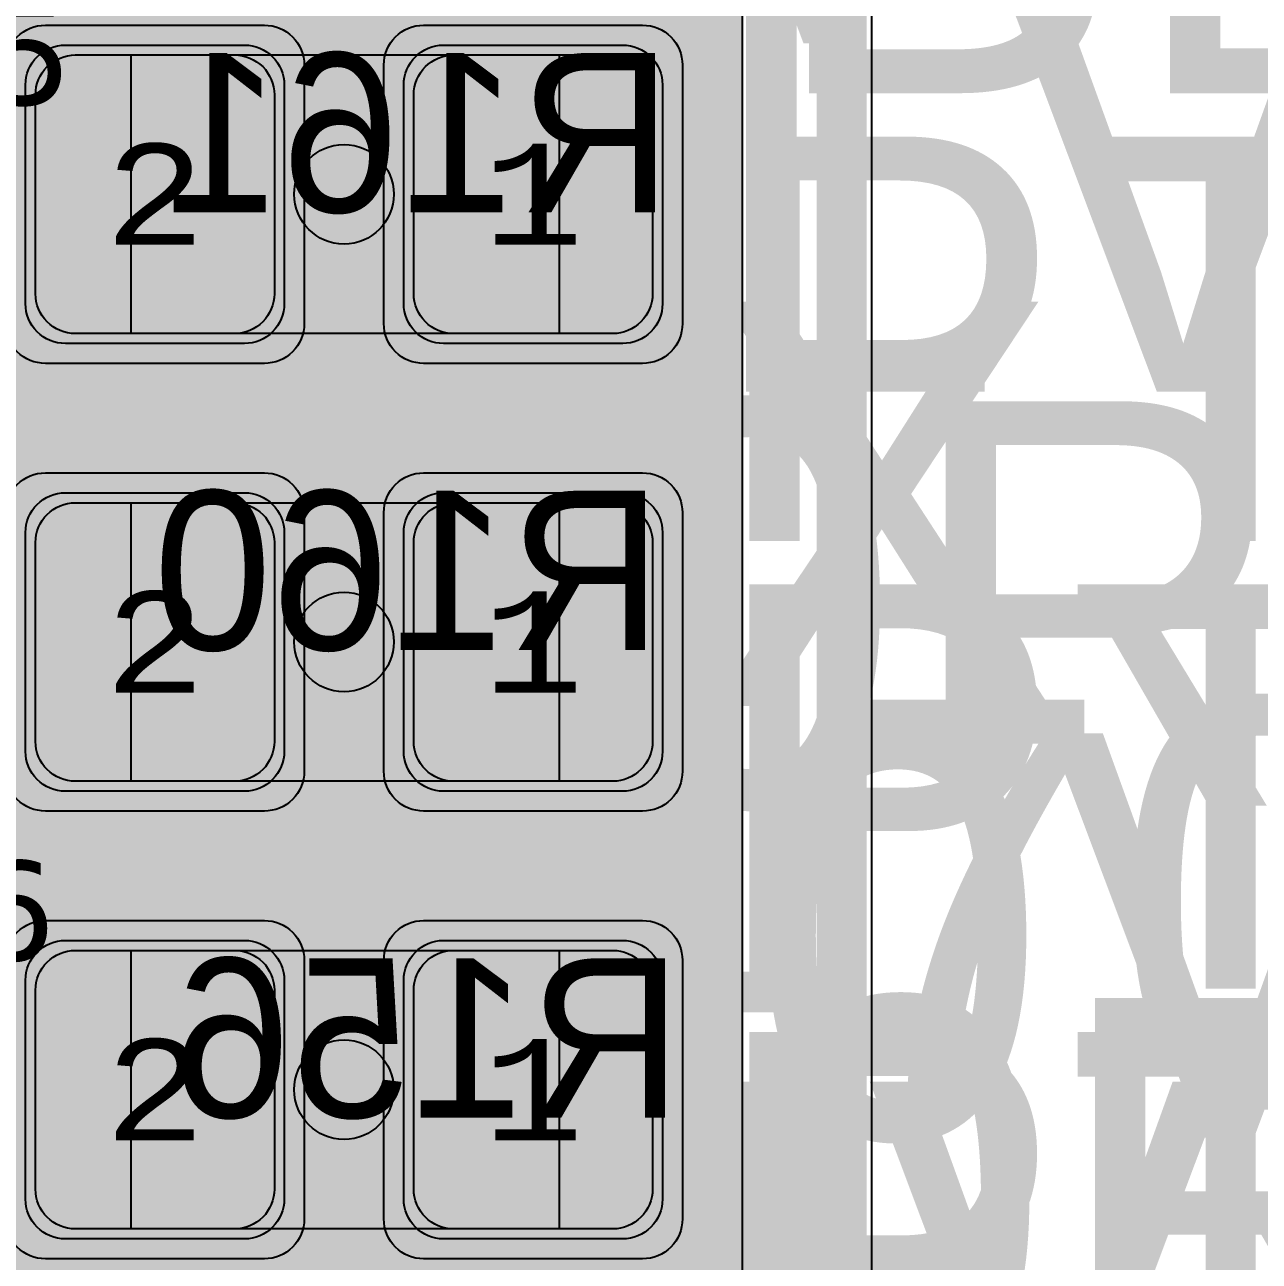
# Model space of a CAD drawing. Extents: x -28 to 199, y -61 to 255.
# Drawn here: x 165.9 to 172.1, y 161.89 to 168.1 of the extents above; entities that cross this region are included whole.
import ezdxf
from ezdxf.enums import TextEntityAlignment as Align

# ---------------------------------------------------------------- set-up
doc = ezdxf.new("R2010")
doc.units = 0
doc.header["$MEASUREMENT"] = 0
for name, color, linetype in [('ASSEMBLY_OUTLINES_TOP', 102, 'CONTINUOUS'), ('ASSEMBLY_PART_NUMBERS_TOP', 102, 'CONTINUOUS'), ('ASSEMBLY_REF_DES_TOP', 102, 'CONTINUOUS'), ('BOARD_OUTLINE', 10, 'CONTINUOUS'), ('DRILL_DRAWING', 21, 'CONTINUOUS'), ('GENERATED_SILKSCREEN_BTM', 255, 'CONTINUOUS'), ('GENERATED_SILKSCREEN_TOP', 140, 'CONTINUOUS'), ('MANUFACTURING_OUTLINES', 10, 'CONTINUOUS'), ('PART_PADS_SMD_TOP', 150, 'CONTINUOUS'), ('PIN_NUMBERS_BTM', 8, 'CONTINUOUS'), ('PIN_NUMBERS_TOP', 8, 'CONTINUOUS'), ('PLACEMENT_OUTLINES_TOP', 130, 'CONTINUOUS'), ('PLANE_SHAPES_LAYER_2', 230, 'CONTINUOUS'), ('PLANE_SHAPES_LAYER_3', 81, 'CONTINUOUS'), ('ROUTE_BORDER', 151, 'CONTINUOUS'), ('SILKSCREEN_OUTLINES_TOP', 150, 'CONTINUOUS'), ('SILKSCREEN_REF_DES_BTM', 211, 'CONTINUOUS'), ('SOLDERMASK_PADS_TOP', 180, 'CONTINUOUS'), ('SOLDERPASTE_PADS_TOP', 180, 'CONTINUOUS'), ('TRACES_LAYER_BOTTOM', 10, 'CONTINUOUS'), ('TRACES_LAYER_TOP', 150, 'CONTINUOUS')]:
    doc.layers.add(name, color=color, linetype=linetype)
doc.styles.add('COURIER_NEW', font='COUR.TTF')
doc.styles.add('VERDANA', font='verdana.TTF')
doc.styles.add('VERIBEST_GERBER_0', font='txt')

msp = doc.modelspace()

# ---------------------------------------------------------------- hatches: boundary and pattern name
at = {"layer": 'ASSEMBLY_OUTLINES_TOP'}
h = msp.add_hatch(color=256, dxfattribs=at)
edge = h.paths.add_edge_path()
edge.add_arc((167.5, 167.25), 0.25, 0, 360)
h = msp.add_hatch(color=256, dxfattribs=at)
edge = h.paths.add_edge_path()
edge.add_arc((167.5, 165), 0.25, 0, 360)
h = msp.add_hatch(color=256, dxfattribs=at)
edge = h.paths.add_edge_path()
edge.add_arc((167.5, 162.75), 0.25, 0, 360)
at = {"layer": 'PLANE_SHAPES_LAYER_2'}
h = msp.add_hatch(color=256, dxfattribs=at)
h.paths.add_polyline_path([(169.5, 129.25), (149.5, 129.25), (142.25, 122), (142.25, 90.5), (147.5, 90.5), (147.5, 80), (154, 80), (154, 69.25), (131.75, 69.25), (131.75, 73.25), (121.25, 73.25), (121.25, 81), (110.5, 81), (110.5, 125.75), (106.5, 125.75), (106.5, 128.75), (93.5, 128.75), (93.5, 120.25), (91.75, 120.25), (91.75, 121.5), (80, 121.5), (80, 118.25), (73.25, 118.25), (73.25, 124.5), (67.5, 124.5), (67.5, 128), (57.75, 128), (57.75, 120.25), (55.25, 120.25), (55.25, 121.5), (47.5, 121.5), (47.5, 119), (35, 119), (35, 134.75), (32.75, 134.75), (32.75, 159.75), (29.25, 159.75), (29.25, 175.25), (22.5, 175.25), (22.5, 195.25), (17.25, 195.25), (17.25, 198), (22.5, 198), (22.5, 216.5), (40.25, 216.5), (40.25, 235.5), (54.5, 235.5), (54.5, 254), (87.25, 254), (87.25, 236.25), (86.25, 236.25), (86.25, 228.75), (81, 228.75), (81, 218.75), (95.25, 218.75), (95.25, 194.5), (87, 194.5), (87, 172), (131.1, 172), (131.1, 208.75), (115.5, 208.75), (115.5, 213.75), (106.75, 213.75), (106.75, 218.75), (110.25, 222.25), (110.25, 226.25), (142.5, 226.25), (142.5, 221.5), (160.5, 221.5), (160.5, 240.75), (169.5, 240.75)])
h.paths.add_polyline_path([(35.5, 149.5), (41.75, 149.5), (41.75, 152), (39.25, 152), (39.25, 154), (37.75, 154), (37.75, 152), (35.5, 152)], flags=16)
h.paths.add_polyline_path([(37.5, 125.75), (37.5, 128.75), (42.75, 128.75), (42.75, 125.75)], flags=16)
h.paths.add_polyline_path([(52, 127.75), (52, 130.75), (54.25, 130.75), (54.25, 127.75)], flags=16)
h.paths.add_polyline_path([(50.75, 219.5), (50.75, 226.5), (71.75, 226.5), (71.75, 219.5)], flags=16)
h.paths.add_polyline_path([(66.5, 150.75), (66.5, 177.5), (72.25, 177.5), (72.25, 150.75)], flags=16)
h.paths.add_polyline_path([(47.25, 185.25), (73, 185.25), (73, 188.25), (70.25, 188.25), (70.25, 191), (47.25, 191)], flags=16)
h.paths.add_polyline_path([(84.5, 208), (84.5, 212.75), (85, 212.75), (85, 208)], flags=16)
h.paths.add_polyline_path([(61.5, 137.25), (87.75, 137.25), (87.75, 140.5), (84.75, 140.5), (84.75, 143), (61.5, 143)], flags=16)
h.paths.add_polyline_path([(88.75, 127), (88.75, 130), (91, 130), (91, 127)], flags=16)
h.paths.add_polyline_path([(85.5, 130.25), (85.5, 132.5), (91, 132.5), (91, 130.25)], flags=16)
h.paths.add_polyline_path([(108.75, 142.25), (135.75, 142.25), (135.75, 145.75), (132.25, 145.75), (132.25, 149), (108.75, 149)], flags=16)
h.paths.add_polyline_path([(114.25, 126.75), (140.75, 126.75), (140.75, 129.75), (137.25, 129.75), (137.25, 133), (114.25, 133)], flags=16)
h.paths.add_polyline_path([(155.25, 180.25), (166.25, 180.25), (166.25, 186.25), (152.25, 186.25), (152.25, 183), (155.25, 183)], flags=16)
at = {"layer": 'PLANE_SHAPES_LAYER_3'}
h = msp.add_hatch(color=256, dxfattribs=at)
h.paths.add_polyline_path([(169.5, 129.25), (149.5, 129.25), (142.25, 122), (142.25, 90.5), (147.5, 90.5), (147.5, 80), (154, 80), (154, 69.25), (131.75, 69.25), (131.75, 73.25), (121.25, 73.25), (121.25, 81), (110.5, 81), (110.5, 125.75), (106.5, 125.75), (106.5, 128.75), (93.5, 128.75), (93.5, 120.25), (91.75, 120.25), (91.75, 121.5), (80, 121.5), (80, 118.25), (73.25, 118.25), (73.25, 124.5), (67.5, 124.5), (67.5, 127.75), (58.25, 127.75), (58.25, 130.25), (88.75, 130.25), (88.75, 127), (91, 127), (91, 132.5), (55, 132.5), (55, 131.25), (52, 131.25), (52, 127.75), (55, 127.75), (55, 127.25), (57.75, 127.25), (57.75, 120.25), (55.25, 120.25), (55.25, 121.5), (47.5, 121.5), (47.5, 119), (35, 119), (35, 134.75), (32.75, 134.75), (32.75, 159.75), (29.25, 159.75), (29.25, 175.25), (22.5, 175.25), (22.5, 195.25), (17.25, 195.25), (17.25, 198), (22.5, 198), (22.5, 216.5), (40.25, 216.5), (40.25, 235.5), (54.5, 235.5), (54.5, 254), (87.25, 254), (87.25, 236.25), (86.25, 236.25), (86.25, 228.75), (81, 228.75), (81, 218.75), (95.25, 218.75), (95.25, 194.5), (87, 194.5), (87, 172), (131.1, 172), (131.1, 208.75), (115.5, 208.75), (115.5, 213.75), (106.75, 213.75), (106.75, 218.75), (110.25, 222.25), (110.25, 226.25), (142.5, 226.25), (142.5, 221.5), (160.5, 221.5), (160.5, 240.75), (169.5, 240.75)])
h.paths.add_polyline_path([(35.5, 149.5), (41.75, 149.5), (41.75, 152), (39.25, 152), (39.25, 154), (37.75, 154), (37.75, 152), (35.5, 152)], flags=16)
h.paths.add_polyline_path([(37.5, 125.75), (37.5, 128.75), (42.75, 128.75), (42.75, 125.75)], flags=16)
h.paths.add_polyline_path([(50.75, 219.5), (50.75, 226.5), (71.75, 226.5), (71.75, 219.5)], flags=16)
h.paths.add_polyline_path([(66.5, 150.75), (66.5, 177.5), (72.25, 177.5), (72.25, 150.75)], flags=16)
h.paths.add_polyline_path([(47.25, 185.25), (73, 185.25), (73, 188.25), (70.25, 188.25), (70.25, 191), (47.25, 191)], flags=16)
h.paths.add_polyline_path([(84.5, 208), (84.5, 212.75), (85, 212.75), (85, 208)], flags=16)
h.paths.add_polyline_path([(61.5, 137.25), (87.75, 137.25), (87.75, 140.5), (84.75, 140.5), (84.75, 143), (61.5, 143)], flags=16)
h.paths.add_polyline_path([(108.75, 142.25), (135.75, 142.25), (135.75, 145.75), (132.25, 145.75), (132.25, 149), (108.75, 149)], flags=16)
h.paths.add_polyline_path([(114.25, 126.75), (140.75, 126.75), (140.75, 129.75), (137.25, 129.75), (137.25, 133), (114.25, 133)], flags=16)
h.paths.add_polyline_path([(155.25, 180.25), (166.25, 180.25), (166.25, 186.25), (152.25, 186.25), (152.25, 183), (155.25, 183)], flags=16)

# ---------------------------------------------------------------- linework, layer by layer
at = {"layer": 'ASSEMBLY_OUTLINES_TOP'}
for points in [[(166.43, 166.55), (166.43, 167.95), (168.58, 167.95), (168.58, 166.55)], [(166.43, 164.3), (166.43, 165.7), (168.58, 165.7), (168.58, 164.3)], [(166.43, 162.05), (166.43, 163.45), (168.58, 163.45), (168.58, 162.05)]]:
    msp.add_lwpolyline(points, close=True, dxfattribs=at)
at = {"layer": 'ASSEMBLY_OUTLINES_TOP', "const_width": 0.1}
for points in [[(166.75, 166.75), (166.75, 167.75)], [(166.75, 164.5), (166.75, 165.5)], [(166.75, 162.25), (166.75, 163.25)]]:
    msp.add_lwpolyline(points, dxfattribs=at)
for points in [[(167, 166.75), (167, 167.75), (168, 167.75), (168, 166.75)], [(167, 164.5), (167, 165.5), (168, 165.5), (168, 164.5)], [(167, 162.25), (167, 163.25), (168, 163.25), (168, 162.25)]]:
    msp.add_lwpolyline(points, close=True, dxfattribs=at)
at = {"layer": 'ASSEMBLY_OUTLINES_TOP'}
for centre in [(167.5, 167.25), (167.5, 165), (167.5, 162.75)]:
    msp.add_circle(centre, 0.25, dxfattribs=at)
at = {"layer": 'BOARD_OUTLINE', "const_width": 0.25}
msp.add_lwpolyline([(0, 1.5), (0, 253.5, -0.4142135624), (1.5, 255), (168.5, 255, -0.4142135624), (170, 253.5), (170, 1.5, -0.4142135624), (168.5, 0), (1.5, 0, -0.4142135624)], format="xyb", close=True, dxfattribs=at)
at = {"layer": 'GENERATED_SILKSCREEN_BTM', "const_width": 0.15}
for points in [[(166.6868, 167.1792), (166.6932, 167.1776), (166.6972, 167.1744), (166.6988, 167.1688), (166.6996, 167.1624), (166.6988, 167.1568), (166.6972, 167.1512), (166.6932, 167.1472), (166.6868, 167.1464), (166.3748, 167.1464), (166.3692, 167.1472), (166.3644, 167.1512), (166.362, 167.1568), (166.3612, 167.1624), (166.362, 167.1688), (166.3644, 167.1744), (166.3692, 167.1776), (166.3748, 167.1792), (166.5156, 167.1792), (166.5156, 167.9304), (166.5164, 167.936), (166.5188, 167.94), (166.5228, 167.9424), (166.5284, 167.9432), (166.5324, 167.944), (166.5364, 167.944), (166.5396, 167.9424), (166.5428, 167.9392), (166.6988, 167.72), (166.7004, 167.7168), (166.7012, 167.7144), (166.7012, 167.7088), (166.6988, 167.704), (166.6948, 167.7), (166.69, 167.6968), (166.6844, 167.6952), (166.6812, 167.6952), (166.6788, 167.696), (166.6748, 167.7008), (166.5468, 167.88), (166.5468, 167.1792), (166.6868, 167.1792)], [(168.1708, 167.1792), (168.1772, 167.1776), (168.1812, 167.1744), (168.1828, 167.1688), (168.1836, 167.1624), (168.1828, 167.1568), (168.1812, 167.1512), (168.1772, 167.1472), (168.1708, 167.1464), (167.8588, 167.1464), (167.8532, 167.1472), (167.8484, 167.1512), (167.846, 167.1568), (167.8452, 167.1624), (167.846, 167.1688), (167.8484, 167.1744), (167.8532, 167.1776), (167.8588, 167.1792), (167.9996, 167.1792), (167.9996, 167.9304), (168.0004, 167.936), (168.0028, 167.94), (168.0068, 167.9424), (168.0124, 167.9432), (168.0164, 167.944), (168.0204, 167.944), (168.0236, 167.9424), (168.0268, 167.9392), (168.1828, 167.72), (168.1844, 167.7168), (168.1852, 167.7144), (168.1852, 167.7088), (168.1828, 167.704), (168.1788, 167.7), (168.174, 167.6968), (168.1684, 167.6952), (168.1652, 167.6952), (168.1628, 167.696), (168.1588, 167.7008), (168.0308, 167.88), (168.0308, 167.1792), (168.1708, 167.1792)], [(167.1268, 167.9432), (166.9924, 167.8336), (166.9892, 167.8296), (166.9876, 167.8232), (166.9884, 167.8184), (166.99, 167.8144), (166.9924, 167.8112), (166.9964, 167.808), (167.0004, 167.8056), (167.0044, 167.8048), (167.0084, 167.8048), (167.0116, 167.8072), (167.1428, 167.9136), (167.402, 167.9136), (167.5252, 167.8128), (167.5252, 167.5256), (167.4164, 167.6144), (167.4132, 167.6152), (167.4116, 167.616), (167.4108, 167.616), (167.4108, 167.6168), (167.4068, 167.6176), (167.1372, 167.6176), (167.134, 167.6168), (167.134, 167.616), (167.1324, 167.616), (167.13, 167.6152), (167.1276, 167.6144), (166.9924, 167.5056), (166.9916, 167.5032), (166.99, 167.5024), (166.9892, 167.5016), (166.9892, 167.5), (166.9876, 167.4944), (166.9868, 167.492), (166.9868, 167.272), (166.9876, 167.268), (166.9892, 167.2648), (166.99, 167.2616), (166.9924, 167.2592), (167.1268, 167.1496), (167.1308, 167.148), (167.1316, 167.1472), (167.134, 167.1472), (167.1348, 167.1464), (167.1356, 167.1464), (167.1372, 167.1464), (167.4068, 167.1464), (167.41, 167.1472), (167.4132, 167.148), (167.4164, 167.1496), (167.5508, 167.2592), (167.5532, 167.2608), (167.554, 167.2616), (167.5556, 167.264), (167.5572, 167.2696), (167.558, 167.272), (167.558, 167.8208), (167.5572, 167.8248), (167.5556, 167.828), (167.554, 167.8296), (167.5532, 167.8312), (167.5508, 167.8336), (167.4164, 167.9432), (167.4132, 167.944), (167.4116, 167.9448), (167.41, 167.9456), (167.4068, 167.9464), (167.1372, 167.9464), (167.134, 167.9456), (167.1324, 167.9448), (167.13, 167.944), (167.1268, 167.9432)], [(168.4756, 167.6424), (168.4732, 167.644), (168.4724, 167.648), (168.4708, 167.652), (168.47, 167.656), (168.47, 167.8208), (168.4708, 167.8248), (168.4724, 167.8272), (168.4724, 167.8296), (168.4732, 167.8304), (168.4748, 167.8312), (168.4756, 167.8328), (168.6116, 167.9432), (168.6156, 167.9448), (168.6188, 167.9456), (168.622, 167.9464), (169.0252, 167.9464), (169.0324, 167.9448), (169.0372, 167.9408), (169.0412, 167.936), (169.0428, 167.9304), (169.0428, 167.1624), (169.0412, 167.156), (169.0372, 167.152), (169.0324, 167.1496), (169.0268, 167.1488), (169.0204, 167.1496), (169.0148, 167.152), (169.0108, 167.156), (169.0092, 167.1624), (169.0092, 167.5304), (168.6332, 167.5304), (168.502, 167.1576), (168.4988, 167.152), (168.4932, 167.1488), (168.4876, 167.148), (168.482, 167.1496), (168.4772, 167.152), (168.4732, 167.156), (168.4716, 167.1616), (168.4724, 167.168), (168.6036, 167.5408), (168.4756, 167.6424)], [(169.0092, 167.9136), (168.6268, 167.9136), (168.502, 167.8128), (168.502, 167.664), (168.6268, 167.5624), (169.0092, 167.5624), (169.0092, 167.9136)], [(167.5252, 167.484), (167.5252, 167.28), (167.402, 167.1792), (167.1436, 167.1792), (167.0188, 167.28), (167.0188, 167.484), (167.1436, 167.5856), (167.402, 167.5856), (167.5252, 167.484)], [(168.1212, 164.979202), (168.1276, 164.977602), (168.1316, 164.974402), (168.1332, 164.968802), (168.134, 164.962402), (168.1332, 164.956802), (168.1316, 164.951202), (168.1276, 164.947202), (168.1212, 164.946402), (167.8092, 164.946402), (167.8036, 164.947202), (167.7988, 164.951202), (167.7964, 164.956802), (167.7956, 164.962402), (167.7964, 164.968802), (167.7988, 164.974402), (167.8036, 164.977602), (167.8092, 164.979202), (167.95, 164.979202), (167.95, 165.730402), (167.9508, 165.736002), (167.9532, 165.740002), (167.9572, 165.742402), (167.9628, 165.743202), (167.9668, 165.744002), (167.9708, 165.744002), (167.974, 165.742402), (167.9772, 165.739202), (168.1332, 165.520002), (168.1348, 165.516802), (168.1356, 165.514402), (168.1356, 165.508802), (168.1332, 165.504002), (168.1292, 165.500002), (168.1244, 165.496802), (168.1188, 165.495202), (168.1156, 165.495202), (168.1132, 165.496002), (168.1092, 165.500802), (167.9812, 165.680002), (167.9812, 164.979202), (168.1212, 164.979202)], [(166.7452, 165.633602), (166.6108, 165.743202), (166.6076, 165.744002), (166.606, 165.744802), (166.6044, 165.745602), (166.6012, 165.746402), (166.3316, 165.746402), (166.3284, 165.745602), (166.3268, 165.744802), (166.3244, 165.744002), (166.3212, 165.743202), (166.1868, 165.633602), (166.1844, 165.629602), (166.1836, 165.626402), (166.182, 165.624002), (166.1812, 165.620802), (166.1812, 165.072002), (166.182, 165.069602), (166.1836, 165.064002), (166.1844, 165.062402), (166.1868, 165.059202), (166.3212, 164.949602), (166.3244, 164.948802), (166.3268, 164.948002), (166.3276, 164.947202), (166.3292, 164.946402), (166.3316, 164.946402), (166.6012, 164.946402), (166.6044, 164.947202), (166.6076, 164.948002), (166.6108, 164.949602), (166.7452, 165.059202), (166.7476, 165.060802), (166.7484, 165.061602), (166.75, 165.064002), (166.7516, 165.069602), (166.7524, 165.072002), (166.7524, 165.620802), (166.7516, 165.624002), (166.75, 165.626402), (166.7492, 165.629602), (166.7452, 165.633602)], [(167.0772, 165.743202), (166.9428, 165.633602), (166.9396, 165.629602), (166.938, 165.623202), (166.9388, 165.618402), (166.9404, 165.614402), (166.9428, 165.611202), (166.9468, 165.608002), (166.9508, 165.605602), (166.9548, 165.604802), (166.9588, 165.604802), (166.962, 165.607202), (167.0932, 165.713602), (167.3524, 165.713602), (167.4756, 165.612802), (167.4756, 165.325602), (167.3668, 165.414402), (167.3636, 165.415202), (167.362, 165.416002), (167.3612, 165.416002), (167.3612, 165.416802), (167.3572, 165.417602), (167.0876, 165.417602), (167.0844, 165.416802), (167.0844, 165.416002), (167.0828, 165.416002), (167.0804, 165.415202), (167.078, 165.414402), (166.9428, 165.305602), (166.942, 165.303202), (166.9404, 165.302402), (166.9396, 165.301602), (166.9396, 165.300002), (166.938, 165.294402), (166.9372, 165.292002), (166.9372, 165.072002), (166.938, 165.068002), (166.9396, 165.064802), (166.9404, 165.061602), (166.9428, 165.059202), (167.0772, 164.949602), (167.0812, 164.948002), (167.082, 164.947202), (167.0844, 164.947202), (167.0852, 164.946402), (167.086, 164.946402), (167.0876, 164.946402), (167.3572, 164.946402), (167.3604, 164.947202), (167.3636, 164.948002), (167.3668, 164.949602), (167.5012, 165.059202), (167.5036, 165.060802), (167.5044, 165.061602), (167.506, 165.064002), (167.5076, 165.069602), (167.5084, 165.072002), (167.5084, 165.620802), (167.5076, 165.624802), (167.506, 165.628002), (167.5044, 165.629602), (167.5036, 165.631202), (167.5012, 165.633602), (167.3668, 165.743202), (167.3636, 165.744002), (167.362, 165.744802), (167.3604, 165.745602), (167.3572, 165.746402), (167.0876, 165.746402), (167.0844, 165.745602), (167.0828, 165.744802), (167.0804, 165.744002), (167.0772, 165.743202)], [(168.426, 165.442402), (168.4236, 165.444002), (168.4228, 165.448002), (168.4212, 165.452002), (168.4204, 165.456002), (168.4204, 165.620802), (168.4212, 165.624802), (168.4228, 165.627202), (168.4228, 165.629602), (168.4236, 165.630402), (168.4252, 165.631202), (168.426, 165.632802), (168.562, 165.743202), (168.566, 165.744802), (168.5692, 165.745602), (168.5724, 165.746402), (168.9756, 165.746402), (168.9828, 165.744802), (168.9876, 165.740802), (168.9916, 165.736002), (168.9932, 165.730402), (168.9932, 164.962402), (168.9916, 164.956002), (168.9876, 164.952002), (168.9828, 164.949602), (168.9772, 164.948802), (168.9708, 164.949602), (168.9652, 164.952002), (168.9612, 164.956002), (168.9596, 164.962402), (168.9596, 165.330402), (168.5836, 165.330402), (168.4524, 164.957602), (168.4492, 164.952002), (168.4436, 164.948802), (168.438, 164.948002), (168.4324, 164.949602), (168.4276, 164.952002), (168.4236, 164.956002), (168.422, 164.961602), (168.4228, 164.968002), (168.554, 165.340802), (168.426, 165.442402)], [(166.6468, 165.019202), (166.5964, 164.979202), (166.338, 164.979202), (166.2132, 165.080002), (166.2132, 165.612802), (166.2604, 165.650402), (166.6468, 165.019202)], [(166.7196, 165.612802), (166.7196, 165.080002), (166.6724, 165.040002), (166.2852, 165.671202), (166.338, 165.713602), (166.5964, 165.713602), (166.7196, 165.612802)], [(168.9596, 165.713602), (168.5772, 165.713602), (168.4524, 165.612802), (168.4524, 165.464002), (168.5772, 165.362402), (168.9596, 165.362402), (168.9596, 165.713602)], [(167.4756, 165.284002), (167.4756, 165.080002), (167.3524, 164.979202), (167.094, 164.979202), (166.9692, 165.080002), (166.9692, 165.284002), (167.094, 165.385602), (167.3524, 165.385602), (167.4756, 165.284002)], [(168.2212, 162.6292), (168.2276, 162.6276), (168.2316, 162.6244), (168.2332, 162.6188), (168.234, 162.6124), (168.2332, 162.6068), (168.2316, 162.6012), (168.2276, 162.5972), (168.2212, 162.5964), (167.9092, 162.5964), (167.9036, 162.5972), (167.8988, 162.6012), (167.8964, 162.6068), (167.8956, 162.6124), (167.8964, 162.6188), (167.8988, 162.6244), (167.9036, 162.6276), (167.9092, 162.6292), (168.05, 162.6292), (168.05, 163.3804), (168.0508, 163.386), (168.0532, 163.39), (168.0572, 163.3924), (168.0628, 163.3932), (168.0668, 163.394), (168.0708, 163.394), (168.074, 163.3924), (168.0772, 163.3892), (168.2332, 163.17), (168.2348, 163.1668), (168.2356, 163.1644), (168.2356, 163.1588), (168.2332, 163.154), (168.2292, 163.15), (168.2244, 163.1468), (168.2188, 163.1452), (168.2156, 163.1452), (168.2132, 163.146), (168.2092, 163.1508), (168.0812, 163.33), (168.0812, 162.6292), (168.2212, 162.6292)], [(166.4212, 163.3932), (166.2868, 163.2836), (166.2836, 163.2796), (166.282, 163.2732), (166.2828, 163.2684), (166.2844, 163.2644), (166.2868, 163.2612), (166.2908, 163.258), (166.2948, 163.2556), (166.2988, 163.2548), (166.3028, 163.2548), (166.306, 163.2572), (166.4372, 163.3636), (166.6964, 163.3636), (166.8196, 163.2628), (166.8196, 162.9756), (166.7108, 163.0644), (166.7076, 163.0652), (166.706, 163.066), (166.7052, 163.066), (166.7052, 163.0668), (166.7012, 163.0676), (166.4316, 163.0676), (166.4284, 163.0668), (166.4284, 163.066), (166.4268, 163.066), (166.4244, 163.0652), (166.422, 163.0644), (166.2868, 162.9556), (166.286, 162.9532), (166.2844, 162.9524), (166.2836, 162.9516), (166.2836, 162.95), (166.282, 162.9444), (166.2812, 162.942), (166.2812, 162.722), (166.282, 162.718), (166.2836, 162.7148), (166.2844, 162.7116), (166.2868, 162.7092), (166.4212, 162.5996), (166.4252, 162.598), (166.426, 162.5972), (166.4284, 162.5972), (166.4292, 162.5964), (166.43, 162.5964), (166.4316, 162.5964), (166.7012, 162.5964), (166.7044, 162.5972), (166.7076, 162.598), (166.7108, 162.5996), (166.8452, 162.7092), (166.8476, 162.7108), (166.8484, 162.7116), (166.85, 162.714), (166.8516, 162.7196), (166.8524, 162.722), (166.8524, 163.2708), (166.8516, 163.2748), (166.85, 163.278), (166.8484, 163.2796), (166.8476, 163.2812), (166.8452, 163.2836), (166.7108, 163.3932), (166.7076, 163.394), (166.706, 163.3948), (166.7044, 163.3956), (166.7012, 163.3964), (166.4316, 163.3964), (166.4284, 163.3956), (166.4268, 163.3948), (166.4244, 163.394), (166.4212, 163.3932)], [(167.458, 163.1212), (167.4612, 163.1204), (167.4636, 163.1196), (167.4668, 163.118), (167.5756, 163.03), (167.5756, 163.3636), (167.0532, 163.3636), (167.0476, 163.3652), (167.0428, 163.3684), (167.0404, 163.374), (167.0396, 163.3796), (167.0404, 163.386), (167.0428, 163.3908), (167.0476, 163.3948), (167.0532, 163.3964), (167.5932, 163.3964), (167.5988, 163.3948), (167.6036, 163.3908), (167.6076, 163.386), (167.6092, 163.3804), (167.6092, 162.9956), (167.6084, 162.99), (167.606, 162.986), (167.6028, 162.9836), (167.5972, 162.982), (167.594, 162.9804), (167.59, 162.9796), (167.586, 162.9804), (167.5828, 162.9828), (167.4524, 163.0892), (167.194, 163.0892), (167.0692, 162.9876), (167.0692, 162.73), (167.194, 162.63), (167.4524, 162.63), (167.5828, 162.7356), (167.5884, 162.738), (167.5932, 162.738), (167.5988, 162.7348), (167.6028, 162.7308), (167.606, 162.7252), (167.6076, 162.7196), (167.6068, 162.7164), (167.606, 162.714), (167.6044, 162.7116), (167.602, 162.71), (167.4668, 162.5996), (167.4644, 162.598), (167.4612, 162.598), (167.458, 162.5964), (167.1884, 162.5964), (167.1868, 162.5964), (167.1852, 162.5972), (167.1844, 162.5972), (167.1828, 162.598), (167.1812, 162.598), (167.178, 162.5996), (167.0428, 162.71), (167.0404, 162.7124), (167.0396, 162.714), (167.038, 162.7188), (167.0372, 162.722), (167.0372, 162.9956), (167.038, 162.9988), (167.0396, 163.0036), (167.0396, 163.0052), (167.0412, 163.006), (167.042, 163.0076), (167.0428, 163.0092), (167.178, 163.118), (167.182, 163.1196), (167.1852, 163.1204), (167.1884, 163.1212), (167.458, 163.1212)], [(168.526, 163.0924), (168.5236, 163.094), (168.5228, 163.098), (168.5212, 163.102), (168.5204, 163.106), (168.5204, 163.2708), (168.5212, 163.2748), (168.5228, 163.2772), (168.5228, 163.2796), (168.5236, 163.2804), (168.5252, 163.2812), (168.526, 163.2828), (168.662, 163.3932), (168.666, 163.3948), (168.6692, 163.3956), (168.6724, 163.3964), (169.0756, 163.3964), (169.0828, 163.3948), (169.0876, 163.3908), (169.0916, 163.386), (169.0932, 163.3804), (169.0932, 162.6124), (169.0916, 162.606), (169.0876, 162.602), (169.0828, 162.5996), (169.0772, 162.5988), (169.0708, 162.5996), (169.0652, 162.602), (169.0612, 162.606), (169.0596, 162.6124), (169.0596, 162.9804), (168.6836, 162.9804), (168.5524, 162.6076), (168.5492, 162.602), (168.5436, 162.5988), (168.538, 162.598), (168.5324, 162.5996), (168.5276, 162.602), (168.5236, 162.606), (168.522, 162.6116), (168.5228, 162.618), (168.654, 162.9908), (168.526, 163.0924)], [(169.0596, 163.3636), (168.6772, 163.3636), (168.5524, 163.2628), (168.5524, 163.114), (168.6772, 163.0124), (169.0596, 163.0124), (169.0596, 163.3636)], [(166.8196, 162.934), (166.8196, 162.73), (166.6964, 162.6292), (166.438, 162.6292), (166.3132, 162.73), (166.3132, 162.934), (166.438, 163.0356), (166.6964, 163.0356), (166.8196, 162.934)]]:
    msp.add_lwpolyline(points, dxfattribs=at)
at = {"layer": 'GENERATED_SILKSCREEN_TOP', "const_width": 0.15}
for points in [[(167.769515, 167.950005, 1.10969e-05), (167.769508, 167.949995), (167.230492, 167.949995, 1.10969e-05), (167.230485, 167.950005), (167.769515, 167.950005)], [(167.769515, 166.549995), (167.230485, 166.549995, 1.10969e-05), (167.230492, 166.550005), (167.769508, 166.550005, 1.10969e-05), (167.769515, 166.549995)], [(167.769515, 165.700005, 1.10969e-05), (167.769508, 165.699995), (167.230492, 165.699995, 1.10969e-05), (167.230485, 165.700005), (167.769515, 165.700005)], [(167.769515, 164.299995), (167.230485, 164.299995, 1.10969e-05), (167.230492, 164.300005), (167.769508, 164.300005, 1.10969e-05), (167.769515, 164.299995)], [(167.769515, 163.450005, 1.10969e-05), (167.769508, 163.449995), (167.230492, 163.449995, 1.10969e-05), (167.230485, 163.450005), (167.769515, 163.450005)], [(167.769515, 162.049995), (167.230485, 162.049995, 1.10969e-05), (167.230492, 162.050005), (167.769508, 162.050005, 1.10969e-05), (167.769515, 162.049995)]]:
    msp.add_lwpolyline(points, format="xyb", dxfattribs=at)
at = {"layer": 'MANUFACTURING_OUTLINES'}
msp.add_lwpolyline([(170.150405, 1.5, -0.4142135624), (168.5, -0.150405), (1.5, -0.150405, -0.4142135624), (-0.150405, 1.5), (-0.150405, 253.5, -0.4142135624), (1.5, 255.150405), (168.5, 255.150405, -0.4142135624), (170.150405, 253.5)], format="xyb", close=True, dxfattribs=at)
at = {"layer": 'PART_PADS_SMD_TOP'}
for points in [[(167, 168, -0.4142135624), (167.2, 167.8), (167.2, 166.7, -0.4142135624), (167, 166.5), (166.1, 166.5, -0.4142135624), (165.9, 166.7), (165.9, 167.8, -0.4142135624), (166.1, 168)], [(168.9, 168, -0.4142135624), (169.1, 167.8), (169.1, 166.7, -0.4142135624), (168.9, 166.5), (168, 166.5, -0.4142135624), (167.8, 166.7), (167.8, 167.8, -0.4142135624), (168, 168)], [(167, 165.75, -0.4142135624), (167.2, 165.55), (167.2, 164.45, -0.4142135624), (167, 164.25), (166.1, 164.25, -0.4142135624), (165.9, 164.45), (165.9, 165.55, -0.4142135624), (166.1, 165.75)], [(168.9, 165.75, -0.4142135624), (169.1, 165.55), (169.1, 164.45, -0.4142135624), (168.9, 164.25), (168, 164.25, -0.4142135624), (167.8, 164.45), (167.8, 165.55, -0.4142135624), (168, 165.75)], [(167, 163.5, -0.4142135624), (167.2, 163.3), (167.2, 162.2, -0.4142135624), (167, 162), (166.1, 162, -0.4142135624), (165.9, 162.2), (165.9, 163.3, -0.4142135624), (166.1, 163.5)], [(168.9, 163.5, -0.4142135624), (169.1, 163.3), (169.1, 162.2, -0.4142135624), (168.9, 162), (168, 162, -0.4142135624), (167.8, 162.2), (167.8, 163.3, -0.4142135624), (168, 163.5)]]:
    msp.add_lwpolyline(points, format="xyb", close=True, dxfattribs=at)
at = {"layer": 'PLACEMENT_OUTLINES_TOP'}
for points in [[(166.43, 166.55), (166.43, 167.95), (168.58, 167.95), (168.58, 166.55)], [(166.43, 164.3), (166.43, 165.7), (168.58, 165.7), (168.58, 164.3)], [(166.43, 162.05), (166.43, 163.45), (168.58, 163.45), (168.58, 162.05)]]:
    msp.add_lwpolyline(points, close=True, dxfattribs=at)
at = {"layer": 'ROUTE_BORDER'}
msp.add_lwpolyline([(0.635, 2.135), (0.635, 252.5, -0.4142135624), (2.135, 254), (168, 254, -0.4142135624), (169.5, 252.5), (169.5, 2.135, -0.4142135624), (168, 0.635), (2.135, 0.635, -0.4142135624)], format="xyb", close=True, dxfattribs=at)
at = {"layer": 'SILKSCREEN_OUTLINES_TOP'}
for points in [[(166.43, 166.55), (166.43, 167.95), (168.58, 167.95), (168.58, 166.55)], [(166.43, 164.3), (166.43, 165.7), (168.58, 165.7), (168.58, 164.3)], [(166.43, 162.05), (166.43, 163.45), (168.58, 163.45), (168.58, 162.05)]]:
    msp.add_lwpolyline(points, close=True, dxfattribs=at)
at = {"layer": 'SOLDERMASK_PADS_TOP'}
for points in [[(167.1, 168.1, -0.4142135624), (167.3, 167.9), (167.3, 166.6, -0.4142135624), (167.1, 166.4), (166, 166.4, -0.4142135624), (165.8, 166.6), (165.8, 167.9, -0.4142135624), (166, 168.1)], [(169, 168.1, -0.4142135624), (169.2, 167.9), (169.2, 166.6, -0.4142135624), (169, 166.4), (167.9, 166.4, -0.4142135624), (167.7, 166.6), (167.7, 167.9, -0.4142135624), (167.9, 168.1)], [(167.1, 165.85, -0.4142135624), (167.3, 165.65), (167.3, 164.35, -0.4142135624), (167.1, 164.15), (166, 164.15, -0.4142135624), (165.8, 164.35), (165.8, 165.65, -0.4142135624), (166, 165.85)], [(169, 165.85, -0.4142135624), (169.2, 165.65), (169.2, 164.35, -0.4142135624), (169, 164.15), (167.9, 164.15, -0.4142135624), (167.7, 164.35), (167.7, 165.65, -0.4142135624), (167.9, 165.85)], [(167.1, 163.6, -0.4142135624), (167.3, 163.4), (167.3, 162.1, -0.4142135624), (167.1, 161.9), (166, 161.9, -0.4142135624), (165.8, 162.1), (165.8, 163.4, -0.4142135624), (166, 163.6)], [(169, 163.6, -0.4142135624), (169.2, 163.4), (169.2, 162.1, -0.4142135624), (169, 161.9), (167.9, 161.9, -0.4142135624), (167.7, 162.1), (167.7, 163.4, -0.4142135624), (167.9, 163.6)]]:
    msp.add_lwpolyline(points, format="xyb", close=True, dxfattribs=at)
at = {"layer": 'SOLDERPASTE_PADS_TOP'}
for points in [[(166.95, 167.95, -0.4142135624), (167.15, 167.75), (167.15, 166.75, -0.4142135624), (166.95, 166.55), (166.15, 166.55, -0.4142135624), (165.95, 166.75), (165.95, 167.75, -0.4142135624), (166.15, 167.95)], [(168.85, 167.95, -0.4142135624), (169.05, 167.75), (169.05, 166.75, -0.4142135624), (168.85, 166.55), (168.05, 166.55, -0.4142135624), (167.85, 166.75), (167.85, 167.75, -0.4142135624), (168.05, 167.95)], [(166.95, 165.7, -0.4142135624), (167.15, 165.5), (167.15, 164.5, -0.4142135624), (166.95, 164.3), (166.15, 164.3, -0.4142135624), (165.95, 164.5), (165.95, 165.5, -0.4142135624), (166.15, 165.7)], [(168.85, 165.7, -0.4142135624), (169.05, 165.5), (169.05, 164.5, -0.4142135624), (168.85, 164.3), (168.05, 164.3, -0.4142135624), (167.85, 164.5), (167.85, 165.5, -0.4142135624), (168.05, 165.7)], [(166.95, 163.45, -0.4142135624), (167.15, 163.25), (167.15, 162.25, -0.4142135624), (166.95, 162.05), (166.15, 162.05, -0.4142135624), (165.95, 162.25), (165.95, 163.25, -0.4142135624), (166.15, 163.45)], [(168.85, 163.45, -0.4142135624), (169.05, 163.25), (169.05, 162.25, -0.4142135624), (168.85, 162.05), (168.05, 162.05, -0.4142135624), (167.85, 162.25), (167.85, 163.25, -0.4142135624), (168.05, 163.45)]]:
    msp.add_lwpolyline(points, format="xyb", close=True, dxfattribs=at)
at = {"layer": 'TRACES_LAYER_BOTTOM', "const_width": 0.75}
msp.add_lwpolyline([(99, 216.5), (102.573562, 216.5), (103.457625, 215.615937), (147.569574, 215.615937), (149.625, 213.560511), (149.625, 191.954609), (153.21635, 188.363259), (163.063244, 188.363259), (169.028992, 182.397511), (169.028992, 151.602635), (168.126038, 150.699681), (166.007928, 150.699681), (163.9, 148.591753), (163.9, 147.5)], dxfattribs=at)
at = {"layer": 'TRACES_LAYER_TOP', "const_width": 0.5}
for points in [[(168.45, 169.5), (168.45, 167.25)], [(166.55, 167.25), (165.45, 167.25), (165.4, 167.2)], [(168.45, 167.25), (168.45, 165)], [(165.4, 165.250002), (165.4, 165.1), (165.5, 165), (166.55, 165)], [(168.45, 165), (168.45, 162.75)], [(166.55, 162.75), (165.45, 162.75), (165.4, 162.7)], [(168.45, 162.75), (168.45, 160.5)]]:
    msp.add_lwpolyline(points, dxfattribs=at)

# ---------------------------------------------------------------- texts
at = {"layer": 'ASSEMBLY_PART_NUMBERS_TOP', "style": 'VERIBEST_GERBER_0'}
for s, p in [('ERJ-3GEY0R00V', (149.25, 170.04)), ('QBLP631-IW', (167.5, 169.79)), ('SN74LVC1G08DBVR', (162.5, 168.29)), ('PMEG4005EGWX', (144.25, 168.21)), ('APT2012SRCPRV', (167.5, 167.54)), ('PMEG4005EGWX', (148.75, 166.71)), ('ERJ-3GEY0R00V', (155.5, 166.21)), ('APT2012SRCPRV', (167.5, 165.29)), ('PMEG4005EGWX', (144, 164.71)), ('ERJ-3EKF4701V', (155.5, 164.71)), ('ERJ-3GEY0R00V', (151.25, 164.54)), ('ERJ-3GEY0R00V', (156.25, 163.21)), ('APT2012SRCPRV', (167.5, 163.04)), ('ERJ-3EKF4701V', (151.25, 162.79)), ('PMEG4005EGWX', (144, 162.46))]:
    msp.add_text(s, height=2.032, dxfattribs=at).set_placement(p, align=Align.TOP_LEFT)
at = {"layer": 'ASSEMBLY_REF_DES_TOP', "style": 'VERDANA'}
for s, p in [('H25', (164.75, 168.2)), ('H6', (165.1, 163.9))]:
    msp.add_text(s, height=0.5, dxfattribs=at).set_placement(p, align=Align.TOP_LEFT)
at = {"layer": 'DRILL_DRAWING', "style": 'VERIBEST_GERBER_0'}
for p in [(165.4, 167.2), (165.4, 165.250002), (165.4, 162.7)]:
    msp.add_text('A', height=2, dxfattribs=at).set_placement(p, align=Align.MIDDLE_CENTER)
at = {"layer": 'PIN_NUMBERS_BTM', "style": 'COURIER_NEW'}
for s, p in [('2', (166.55, 167.25)), ('1', (168.45, 167.25)), ('2', (166.55, 165)), ('1', (168.45, 165)), ('2', (166.55, 162.75)), ('1', (168.45, 162.75))]:
    msp.add_text(s, height=0.508, dxfattribs=at).set_placement(p, align=Align.MIDDLE_CENTER)
at = {"layer": 'PIN_NUMBERS_TOP', "style": 'COURIER_NEW'}
for s, p in [('2', (166.55, 167.25)), ('1', (168.45, 167.25)), ('2', (166.55, 165)), ('1', (168.45, 165)), ('2', (166.55, 162.75)), ('1', (168.45, 162.75))]:
    msp.add_text(s, height=0.508, dxfattribs=at).set_placement(p, align=Align.MIDDLE_CENTER)
at = {"layer": 'SILKSCREEN_REF_DES_BTM', "style": 'VERIBEST_GERBER_0', "text_generation_flag": 2}
for s, p in [('R161', (169.15, 167.96)), ('R160', (169.1, 165.760002)), ('R156', (169.2, 163.41))]:
    msp.add_text(s, height=0.8, dxfattribs=at).set_placement(p, align=Align.TOP_LEFT)

doc.saveas('drawing.dxf')
